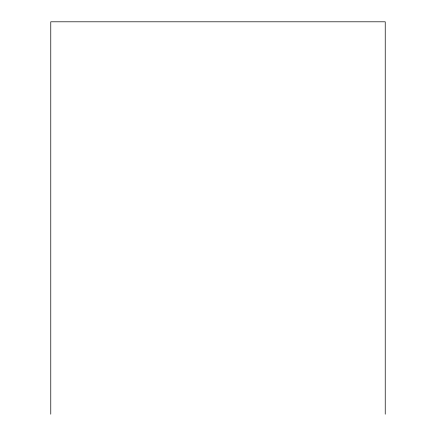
<?xml version="1.0" encoding="UTF-8"?>
<svg xmlns="http://www.w3.org/2000/svg" width="436" height="436" viewBox="0 0 436 436"><rect width="100%" height="100%" fill="white"/><g stroke="black" fill="none" stroke-linecap="round" stroke-linejoin="round"><path stroke-width="0.65" d="M385.233 414.2L385.233 21.8L50.767 21.8L50.767 414.2"/></g></svg>
